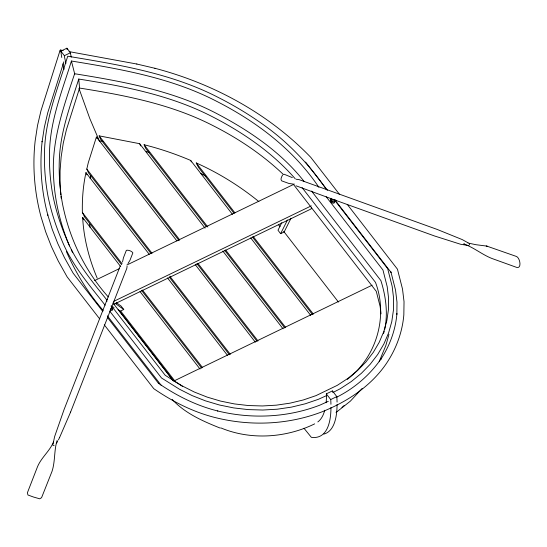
<?xml version="1.0" encoding="UTF-8"?>
<svg xmlns="http://www.w3.org/2000/svg" width="547" height="547" viewBox="0 0 547 547"><rect width="100%" height="100%" fill="white"/><g stroke="black" fill="none" stroke-linecap="round" stroke-linejoin="round"><path stroke-width="0.82" d="M63.192 50.543L60.327 50.03L60.225 51.411M127.998 263.463L129.94 260.358L132.866 252.878C131.841 251.148 128.285 249.76 126.357 250.328L123.431 257.808L122.521 262.034M70.597 412.089L126.815 268.358L127.109 266.17M52.977 444.328L54.632 436.574L64.081 409.539L120.299 265.815M384.616 329.862C388.151 313.431 385.895 296.481 380.897 280.604L311.537 191.06M90.18 178.671L90.747 175.457M464.129 243.634L463.986 244.003M112.75 309.39L112.101 310.464L110.056 310.163M330.586 200.031C329.8 202.199 334.039 204.865 334.716 202.103M149.222 254.314L85.961 172.64C83.11 185.707 82.05 199.122 82.378 212.475L84.484 216.756L121.632 264.721M151.102 253.623L88.436 172.729L86.802 169.05L88.286 162.691L96.416 137.003L176.92 240.94M383.543 333.691L384.185 331.393M388.958 334.443L385.84 345.492L379.174 361.697M57.175 440.342C53.955 449.955 55.35 461.456 51.992 471.446L41.572 497.681L39.733 498.816L33.415 497.004L27.938 494.994L27.398 492.758L37.504 466.741C41.333 457.463 49.825 451.07 53.647 441.709M469.483 244.83L469.333 243.914M60.122 50.242L40.97 110.774L37.517 125.536L35.145 141.064C32.341 166.322 34.44 192.024 40.963 216.571L45.729 231.983L51.432 246.608L58.228 260.967L67.137 276.891L99.575 318.764M63.862 61.804L47.733 112.791L44.355 127.232L42.092 141.858L42.16 141.283C39.418 166.021 41.476 191.183 47.862 215.224L47.692 214.663L52.197 229.227L57.797 243.579L64.464 257.664L73.134 273.158L102.857 311.53M318.887 187.313C293.554 149.475 256.222 121.42 216.003 100.983C171.081 77.79 120.778 69.079 71.418 61.018C62.201 90.802 50.18 120.436 49.524 152.045C49.1 166.548 50.242 181.043 52.861 195.306C55.78 209.863 60.225 224.072 65.996 237.747C75.206 261.172 91.342 280.508 106.863 299.968M295.305 178.862C272.399 152.558 242.984 132.415 212.079 116.559C170.602 95.24 124.408 86.276 78.754 79.055C70.125 106.063 59.862 133.16 59.254 161.871C58.844 175.956 59.951 190.041 62.502 203.894C69.305 238.246 84.847 270.847 108.313 296.959M78.754 79.055L79.575 88.067L66.454 129.564L63.267 143.17L61.141 156.962L60.074 170.883L60.088 184.886L60.854 194.787M311.441 207.696L311.031 208.988L113.831 304.31M52.888 445.21L54.126 445.6M58.413 439.938L59.589 437.511M70.631 412.014L59.568 437.566M281.787 222.65L277.992 230.253L280.638 233.672L284.153 231.969L291.004 218.246M280.638 233.672L287.469 219.99M57.565 441.484L56.649 442.988M111.403 307.202L111.26 305.937M282.58 175.061C281.719 176.585 280.098 179.348 281.698 180.859L288.816 183.43L292.276 183.949M362.21 388.363L350.395 401.122L336.043 412.465M341.957 407.529L344.302 405.368M347.277 379.372C376.391 357.376 388.418 316.597 375.481 282.368L302.074 187.6M111.506 308.33L110.809 308.529M112.347 309.082L110.494 309.308M331.044 198.287C329.034 199.894 332.467 203.306 334.306 201.795M331.721 199.163C330.648 200.024 332.487 201.85 333.472 201.036M333.13 392.397L340.323 388.705L351.393 381.485L361.389 373.307L370.196 364.268L377.717 354.463L383.871 344.008L388.575 333.02L391.782 321.622L393.464 309.951L393.587 298.136L392.158 286.307L387.686 268.68L335.475 201.269M336.528 397.272C354.258 388.452 369.724 375.153 381.04 358.9L380.78 359.331C389.806 345.704 395.529 329.985 396.931 313.677L396.862 314.258L396.992 302.176L395.529 290.081L390.92 271.886L391.084 272.433L336.33 201.747M61.756 57.497A132.812 37.476 64.2 0 1 60.84 51.131L66.932 48.184L70.46 52.744L70.748 54.748A152.592 43.063 64.2 0 0 71.274 57.127M65.934 63.302A152.592 43.063 64.2 0 1 64.649 57.695L64.368 55.685L70.46 52.744M94.624 280.59L119.212 268.707M126.89 264.994L294.361 184.045M113.844 301.308L311.277 205.877M116.272 302.621L121.099 306.088L123.752 309.506L120.237 311.202L118.159 309.711M174.001 380.958L372.138 285.185M326.087 402.763A155.416 43.856 64.2 0 0 326.491 395.72L326.32 393.861L332.412 390.914L336.822 396.609A158.938 44.854 64.2 0 1 337.055 402.079M330.942 404.26A158.938 44.854 64.2 0 0 330.73 399.556L336.822 396.609M314.662 423.863C285.862 437.997 250.67 440.335 220.858 427.918M326.559 395.597L318.375 399.31L305.199 403.809L291.435 407.125L277.233 409.204L262.758 410.031L248.174 409.6L233.644 407.905L219.34 404.978L205.426 400.842L192.045 395.556L179.368 389.163L161.529 377.998L109.831 311.264M328.303 401.32L320.084 405.047C287.613 417.682 251.34 419.221 217.597 410.947L217.836 411.002C196.38 405.71 176.483 395.679 158.336 383.208L158.657 383.57L107.554 317.595M332.945 200.113L331.304 198.882M468.882 245.617L460.588 244.256L434.605 236.003L335.899 200.407M99.363 140.805L103.342 141.468M69.038 51.616L136.907 64.047M79.575 88.067C125.229 95.287 171.423 104.251 212.899 125.571C238.54 138.555 262.676 154.739 283.503 174.602M179.156 240.707L100.703 139.423L99.151 135.861L139.656 143.697L205.057 228.133M486.563 246.061L475.869 244.694L468.02 243.025M296.173 179.245L298.963 179.587L436.991 229.364L462.256 239.593L468.136 242.861M486.919 246.143L516.265 256.399C520.019 257.487 522.091 268.878 516.696 267.408L492.013 258.512C482.16 254.663 473.948 247.545 463.918 243.989M486.235 245.993L487.254 246.212M154.856 68.272L155.095 68.327C213.549 83.725 268.686 113.646 310.785 157.358L339.379 194.206M136.695 63.999L155.095 68.327M206.369 226.711L145.728 148.422L144.093 144.743C160.018 148.688 175.573 154.028 190.677 160.428L232.441 214.342M107.356 299.4L106.248 299.715L107.014 301.233M146.22 151.581L149.461 152.654M284.084 174.22L292.351 177.618M334.292 199.826L296.009 185.795M220.154 428.069C202.889 421.211 184.865 413.272 172.141 399.372M234.041 213.289L198.479 167.389L196.25 162.938C218.239 172.784 238.895 185.529 257.664 200.626L258.881 201.672M200.735 173.481L205.98 176.284M182.602 386.394L172.866 380.302L112.997 303.011M60.69 50.085L61.777 50.974M114.781 303.065L123.752 309.506M111.137 305.882L112.395 307.236M304.009 428.287L311.325 437.313A158.938 44.854 64.2 0 0 330.969 407.46M347.222 204.339L397.443 269.165L402.51 289.055L404.035 301.684L403.836 314.901C402.373 331.988 396.356 348.466 386.893 362.736L386.633 363.167C371.304 385.867 347.748 401.409 322.682 411.549L322.484 411.638C288.789 424.745 251.155 426.38 216.147 417.799L215.908 417.744C193.494 412.226 172.729 401.703 153.775 388.678L104.279 324.843M305.561 162.028L327.468 190.301M326.6 189.809C309.287 164.531 288.125 142.158 263.045 124.49C248.899 114.378 233.972 105.4 218.458 97.544C171.649 73.332 119.096 64.751 67.698 56.218C58.167 87.513 45.21 118.521 44.512 151.71C44.081 166.459 45.244 181.214 47.91 195.723C50.885 210.54 55.397 224.988 61.271 238.909C71.076 263.948 88.737 284.303 105.133 305.199M326.183 196.729L382.975 270.047L387.201 286.71L388.575 298.101L388.452 309.486L386.838 320.727L383.748 331.708L379.215 342.292L373.293 352.364L366.046 361.806L357.56 370.517L347.926 378.394L337.26 385.348L315.988 395.631L303.291 399.966L290.033 403.16L276.351 405.163L262.41 405.963L248.359 405.546L234.362 403.912L220.585 401.095L207.176 397.108L194.288 392.014L182.076 385.861L165.215 375.304L114.152 309.39M304.241 181.631C280.905 151.861 248.632 130.152 215.34 112.832C171.608 90.282 122.719 81.496 74.631 73.729C63.568 106.809 51.445 140.75 53.558 176.223C54.611 200.195 60.163 223.873 69.537 245.952M293.001 183.84L376.295 291.38L380.131 306.498L381.027 313.896M278.437 224.585L280.002 226.608M283.654 231.326L338.449 302.067M196.25 162.938L234.936 212.886M253.24 236.509L313.363 314.128M252.338 236.919L312.474 314.552M250.717 237.938L310.751 315.441M144.093 144.743L207.839 227.032M225.603 249.965L285.684 327.537M224.667 250.335L284.789 327.947M222.848 251.094L283.018 328.774M60.84 51.131L64.368 55.685M326.32 393.861L330.73 399.556M99.151 135.861L179.614 239.736M197.905 263.346L257.993 340.918M196.941 263.668L257.09 341.321M195.224 264.563L255.34 342.183M86.802 169.05L152.039 253.268M169.782 276.173L230.321 354.333M169.379 277.22L229.425 354.75M167.519 277.938L227.648 355.564M82.378 212.475L122.104 263.763M142.494 290.081L202.602 367.68M141.516 290.389L201.693 368.076M97.202 278.184C89.072 258.943 83.759 238.41 82.652 217.508L120.723 266.662M140.025 291.578L200.004 369.013M120.661 311.031L174.937 381.102M118.405 309.684L173.59 380.931M103.171 310.402C87.841 292.83 75.739 272.823 66.385 251.511M107.349 315.804L161.187 385.307M82.652 217.508L83.766 219.737M190.677 160.428L191.382 161.885M71.26 249.733L72.689 252.741M99.52 141.352L89.729 118.337L78.953 88.388M139.656 143.697L140.641 145.905M85.961 172.64L86.939 174.849M96.416 137.003L97.031 138.432M74.802 74.344L71.418 61.018M89.605 224.147L90.125 227.456M332.412 390.914L332.521 392.151M84.409 215.826L84.484 216.756M60.977 196.441L61.107 198.089M67.131 49.736A132.812 37.476 64.2 0 1 66.932 48.184M337.068 404.513A158.938 44.854 64.2 0 1 323.817 434.092M324.74 410.264A155.416 43.856 64.2 0 1 317.828 421.928M64.074 69.332A132.812 37.476 64.2 0 1 62.891 63.76M112.073 307.236C113.12 311.578 115.752 305.889 112.073 307.236M334.032 199.949C335.079 204.284 337.711 198.602 334.032 199.949"/></g></svg>
